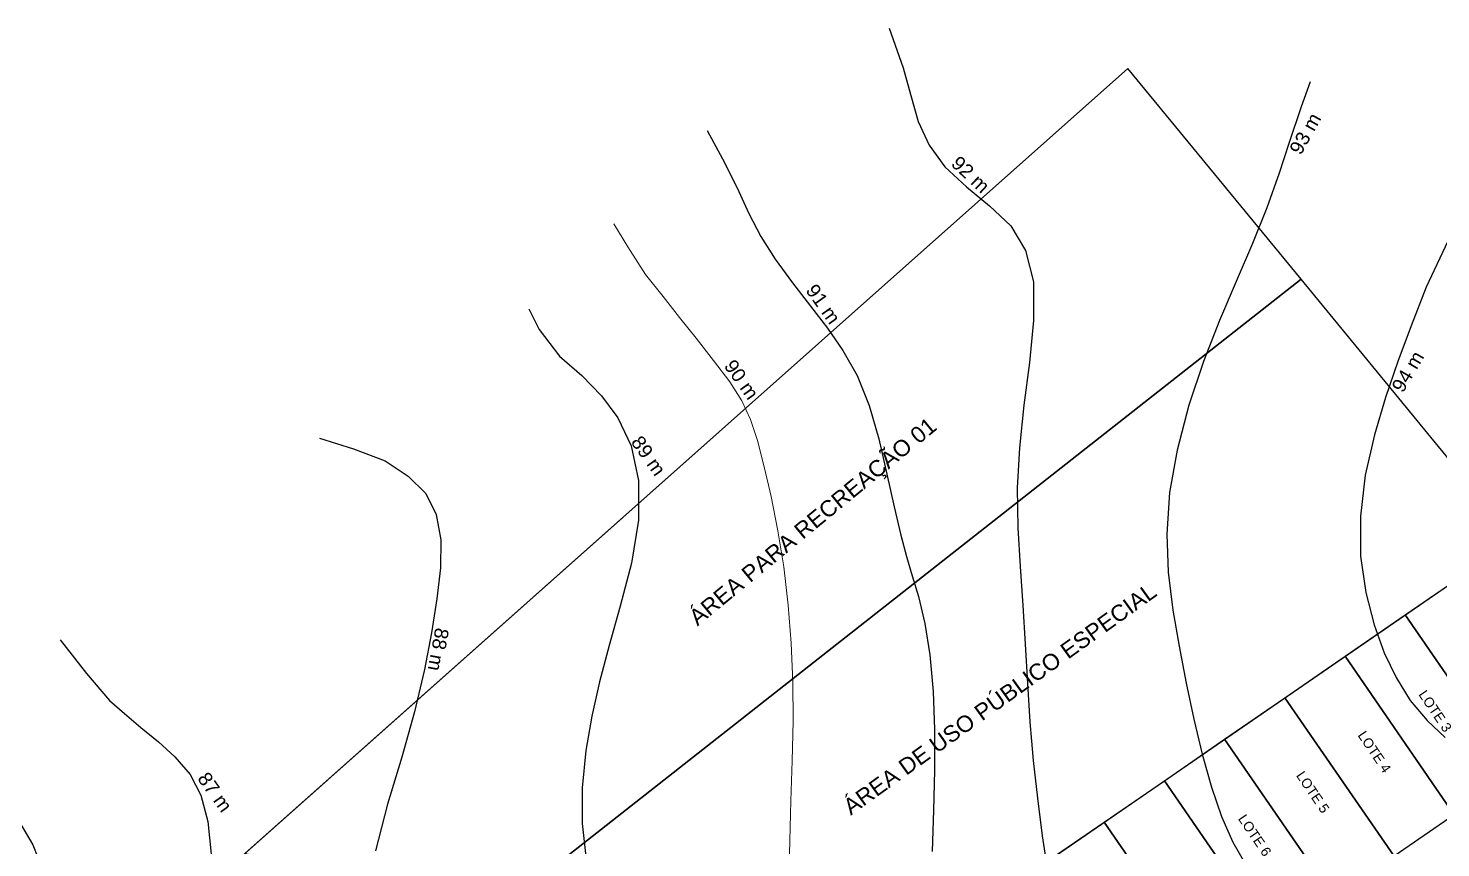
# Model space of a CAD drawing. Header units: metres. Extents: x 544427 to 544924, y 6774966 to 6775444.
# Drawn here: x 544624.8 to 544798.7, y 6775343 to 6775443.8 of the extents above; entities that cross this region are included whole.
import ezdxf
from ezdxf.enums import TextEntityAlignment as Align

# ---------------------------------------------------------------- set-up
doc = ezdxf.new("R2010")
doc.units = ezdxf.units.M
for name, color, linetype in [('AREA LOTE', 11, 'Continuous'), ('COTA CURVA', 1, 'Continuous'), ('CURVAS MAIORES', 8, 'Continuous'), ('CURVAS MENORES', 8, 'Continuous'), ('IMPORTACAO_SIGEF_85c52026-9925-', 4, 'Continuous'), ('LOTE', 8, 'Continuous'), ('TERRENO', 6, 'Continuous'), ('ÁREA LOTE', 7, 'Continuous')]:
    doc.layers.add(name, color=color, linetype=linetype)
doc.styles.add('ARIAL', font='arial.ttf', dxfattribs={"height": 2})
doc.styles.get("Standard").update_dxf_attribs({"font": 'arial.ttf'})

# ---------------------------------------------------------------- blocks, each defined once
blk = doc.blocks.new('FEATURE')
blk = doc.blocks.new('Quadra F')
at = {"layer": 'LOTE', "flags": 128}
for points in [[(544807.82, 6775380.94), (544822.92, 6775362.56), (544815.35, 6775357.35), (544801.08, 6775376.3)], [(544801.08, 6775376.3), (544815.35, 6775357.35), (544807.79, 6775352.14), (544794.34, 6775371.66)], [(544794.34, 6775371.66), (544807.79, 6775352.14), (544800.38, 6775347.03), (544786.93, 6775366.55)], [(544786.93, 6775366.55), (544800.38, 6775347.03), (544792.96, 6775341.93), (544779.52, 6775361.45)], [(544779.52, 6775361.45), (544792.96, 6775341.93), (544785.55, 6775336.82), (544772.11, 6775356.34)], [(544772.11, 6775356.34), (544785.55, 6775336.82), (544778.14, 6775331.72), (544764.7, 6775351.24)], [(544764.7, 6775351.24), (544778.14, 6775331.72), (544770.73, 6775326.61), (544757.28, 6775346.13)], [(544757.28, 6775346.13), (544770.73, 6775326.61), (544763.32, 6775321.51), (544749.87, 6775341.03)], [(544749.87, 6775341.03), (544763.32, 6775321.51), (544755.9, 6775316.4), (544742.46, 6775335.92)], [(544742.46, 6775335.92), (544755.9, 6775316.4), (544748.49, 6775311.3), (544735.05, 6775330.81)], [(544735.05, 6775330.81), (544748.49, 6775311.3), (544741.08, 6775306.19), (544727.64, 6775325.71)], [(544727.64, 6775325.71), (544741.08, 6775306.19), (544733.67, 6775301.09), (544720.22, 6775320.6)], [(544720.22, 6775320.6), (544733.67, 6775301.09), (544726.26, 6775295.98), (544712.81, 6775315.5)], [(544712.81, 6775315.5), (544726.26, 6775295.98), (544718.84, 6775290.88), (544705.4, 6775310.39)]]:
    blk.add_lwpolyline(points, close=True, dxfattribs=at)
at = {"layer": 'LOTE', "style": 'ARIAL'}
for s, p in [('LOTE 1', (544812.6, 6775369.61)), ('LOTE 2', (544805.31, 6775364.63)), ('LOTE 3', (544798.03, 6775359.8)), ('LOTE 4', (544790.55, 6775354.78)), ('LOTE 5', (544782.97, 6775349.83)), ('LOTE 6', (544775.82, 6775344.51)), ('LOTE 7', (544768.25, 6775339.46)), ('LOTE 8', (544760.74, 6775334.15)), ('LOTE 9', (544753.49, 6775329.21)), ('LOTE 11', (544736.08, 6775327.13, -184)), ('LOTE 10', (544745.86, 6775323.82)), ('LOTE 12', (544728.86, 6775322.17)), ('LOTE 14', (544714.04, 6775312.17)), ('LOTE 13', (544723.81, 6775308.22))]:
    blk.add_text(s, height=1.2, rotation=304.1534, dxfattribs=at).set_placement(p, align=Align.MIDDLE_CENTER)

msp = doc.modelspace()

# ---------------------------------------------------------------- linework, layer by layer
at = {"layer": 'CURVAS MAIORES', "lineweight": 5}
msp.add_polyline3d([(544696.92, 6775419.77, 90), (544698.63, 6775416.94, 90), (544700.82, 6775413.53, 90), (544702.99, 6775410.84, 90), (544705.02, 6775408.24, 90), (544707.07, 6775405.69, 90), (544709.21, 6775402.96, 90), (544711.2, 6775400.32, 90), (544712.69, 6775397.99, 90), (544713.76, 6775395.69, 90), (544714.6, 6775393.09, 90), (544715.44, 6775389.87, 90), (544716.29, 6775386.21, 90), (544717.12, 6775381.97, 90), (544717.85, 6775377.54, 90), (544718.38, 6775372.83, 90), (544718.77, 6775368.15, 90), (544718.94, 6775363.36, 90), (544718.99, 6775358.56, 90), (544718.89, 6775353.67, 90), (544718.72, 6775348.78, 90), (544718.57, 6775343.85, 90), (544718.47, 6775338.95, 90)], dxfattribs=at)
at = {"layer": 'CURVAS MENORES'}
for points in [[(544730.82, 6775443.84, 92), (544732.52, 6775438.98, 92), (544733.48, 6775435.55, 92), (544734.4, 6775432.35, 92), (544735.72, 6775429.45, 92), (544737.67, 6775426.78, 92), (544740.32, 6775424.33, 92), (544743.17, 6775421.98, 92), (544745.78, 6775419.53, 92), (544747.6, 6775416.49, 92), (544748.56, 6775412.63, 92), (544748.57, 6775407.89, 92), (544748.08, 6775402.7, 92), (544747.37, 6775397.44, 92), (544746.85, 6775392.22, 92), (544746.59, 6775387.28, 92), (544746.67, 6775382.34, 92), (544746.92, 6775377.62, 92), (544747.25, 6775372.8, 92), (544747.54, 6775368.06, 92), (544747.83, 6775363.22, 92), (544748.14, 6775358.48, 92), (544748.55, 6775353.74, 92), (544749.07, 6775349.07, 92), (544749.66, 6775344.47, 92), (544750.35, 6775339.91, 92)], [(544782.63, 6775437.25, 93), (544781.52, 6775434.16, 93), (544780.05, 6775429.77, 93), (544778.83, 6775426.02, 93), (544777.31, 6775421.75, 93), (544775.55, 6775417.36, 93), (544773.53, 6775412.67, 93), (544771.47, 6775407.88, 93), (544769.51, 6775402.81, 93), (544767.71, 6775397.47, 93), (544766.25, 6775391.92, 93), (544765.31, 6775386.71, 93), (544764.98, 6775381.57, 93), (544765.16, 6775376.92, 93), (544765.73, 6775372.22, 93), (544766.5, 6775367.78, 93), (544767.39, 6775363.25, 93), (544768.33, 6775358.83, 93), (544769.36, 6775354.51, 93), (544770.49, 6775350.44, 93), (544771.72, 6775346.83, 93), (544773.11, 6775343.68, 93), (544774.67, 6775340.96, 93)], [(544708.43, 6775431.28, 91), (544710.29, 6775427.76, 91), (544712.1, 6775424.22, 91), (544713.52, 6775421.05, 91), (544715.03, 6775418.2, 91), (544716.77, 6775415.43, 91), (544718.9, 6775412.53, 91), (544721.12, 6775409.63, 91), (544723.23, 6775406.92, 91), (544725.12, 6775404.19, 91), (544726.88, 6775401.09, 91), (544728.34, 6775397.41, 91), (544729.53, 6775393.3, 91), (544730.52, 6775388.96, 91), (544731.41, 6775384.96, 91), (544732.24, 6775381.47, 91), (544732.95, 6775378.84, 91), (544733.66, 6775376.45, 91), (544734.41, 6775373.89, 91), (544735.2, 6775370.58, 91), (544735.83, 6775366.73, 91), (544736.24, 6775362.2, 91), (544736.41, 6775357.54, 91), (544736.39, 6775352.51, 91), (544736.27, 6775347.63, 91), (544736.11, 6775342.53, 91)], [(544799.59, 6775417.63, 94), (544796.93, 6775411.96, 94), (544795.07, 6775407.23, 94), (544793.43, 6775402.81, 94), (544791.91, 6775398.38, 94), (544790.54, 6775393.8, 94), (544789.41, 6775388.83, 94), (544788.82, 6775383.8, 94), (544788.84, 6775378.87, 94), (544789.47, 6775374.41, 94), (544790.52, 6775370.41, 94), (544791.75, 6775366.98, 94), (544793.23, 6775363.92, 94), (544794.95, 6775361.12, 94), (544797.02, 6775358.66, 94), (544799.26, 6775356.55, 94)], [(544686.44, 6775409.3, 89), (544687.75, 6775406.76, 89), (544690.25, 6775403.49, 89), (544693, 6775401.1, 89), (544695.39, 6775398.62, 89), (544697.43, 6775395.91, 89), (544699.04, 6775392.45, 89), (544699.97, 6775388.19, 89), (544699.94, 6775383.29, 89), (544699.08, 6775378.02, 89), (544697.7, 6775372.73, 89), (544696.35, 6775367.87, 89), (544695.16, 6775363.39, 89), (544694.21, 6775359.19, 89), (544693.48, 6775354.97, 89), (544693.02, 6775350.38, 89), (544693.01, 6775345.97, 89), (544693.48, 6775341.89, 89)], [(544660.71, 6775393.38, 88), (544664.89, 6775392.1, 88), (544668.77, 6775390.6, 88), (544671.62, 6775388.7, 88), (544673.78, 6775386.59, 88), (544675.06, 6775383.99, 88), (544675.61, 6775380.89, 88), (544675.57, 6775377.42, 88), (544675.15, 6775373.63, 88), (544674.48, 6775369.44, 88), (544673.61, 6775364.92, 88), (544672.39, 6775359.72, 88), (544670.81, 6775354.15, 88), (544669.06, 6775348.34, 88), (544667.57, 6775342.61, 88)], [(544628.75, 6775368.59, 87), (544632, 6775364.44, 87), (544634.85, 6775361.09, 87), (544636.68, 6775359.51, 87), (544638.72, 6775357.77, 87), (544640.86, 6775356.04, 87), (544642.9, 6775354.18, 87), (544644.77, 6775352.02, 87), (544646.1, 6775349.44, 87), (544646.93, 6775346.23, 87), (544647.37, 6775342.21, 87)], [(544623.76, 6775346.13, 86), (544625.4, 6775343.35, 86), (544626.65, 6775340.21, 86)]]:
    msp.add_polyline3d(points, dxfattribs=at)
at = {"layer": 'IMPORTACAO_SIGEF_85c52026-9925-', "color": 4, "lineweight": 5}
msp.add_polyline3d([(544722.13, 6775405.03, -94), (544760.2, 6775438.89, -94)], dxfattribs=at)
at = {"layer": 'LOTE', "flags": 128}
for points in [[(544781.51, 6775412.96), (544760.2, 6775438.89), (544722.13, 6775405.03), (544651.51, 6775342.28), (544684.3, 6775336.55)], [(544807.82, 6775380.94), (544781.51, 6775412.96), (544684.3, 6775336.55), (544687.81, 6775335.93), (544689.52, 6775333.44), (544705.4, 6775310.39)]]:
    msp.add_lwpolyline(points, close=True, dxfattribs=at)
at = {"layer": 'TERRENO', "color": 4, "lineweight": 5}
for points in [[(544722.13, 6775405.03, 0), (544760.2, 6775438.89, 0)], [(544760.2, 6775438.89, 0), (544908.3, 6775258.66, 0)], [(544649.48, 6775340.47, 0), (544722.13, 6775405.03, 0)]]:
    msp.add_polyline3d(points, dxfattribs=at)

# ---------------------------------------------------------------- block references
at = {"layer": 'COTA CURVA', "lineweight": 5}
ref = msp.add_blockref('FEATURE', (544781.48, 6775428.14, -94), dxfattribs=dict(at, xscale=2, yscale=2, zscale=2, rotation=60.84768287775602))
ref.add_attrib('NAME', '93 m', (544781.48, 6775428.14, -94), dxfattribs={"color": 7, "height": 1.712, "rotation": 60.8477})
ref = msp.add_blockref('FEATURE', (544738.31, 6775427.04, -94), dxfattribs=dict(at, xscale=2, yscale=2, zscale=2, rotation=316.9188061965262))
ref.add_attrib('NAME', '92 m', (544738.31, 6775427.04, -94), dxfattribs={"color": 7, "height": 1.712, "rotation": 316.9188})
ref = msp.add_blockref('FEATURE', (544720.46, 6775411.57, 182), dxfattribs=dict(at, xscale=2, yscale=2, zscale=2, rotation=305.4761637853407))
ref.add_attrib('NAME', '91 m', (544720.46, 6775411.57, 182), dxfattribs={"color": 7, "height": 1.712, "rotation": 305.4762})
ref = msp.add_blockref('FEATURE', (544794.04, 6775398.87), dxfattribs=dict(at, xscale=2, yscale=2, zscale=2, rotation=59.47590208091471))
ref.add_attrib('NAME', '94 m', (544794.04, 6775398.87), dxfattribs={"color": 7, "height": 1.712, "rotation": 59.4759})
ref = msp.add_blockref('FEATURE', (544710.41, 6775402.28, 182), dxfattribs=dict(at, xscale=2, yscale=2, zscale=2, rotation=305.4761637853407))
ref.add_attrib('NAME', '90 m', (544710.41, 6775402.28, 182), dxfattribs={"color": 7, "height": 1.712, "rotation": 305.4762})
ref = msp.add_blockref('FEATURE', (544698.95, 6775392.9, 182), dxfattribs=dict(at, xscale=2, yscale=2, zscale=2, rotation=305.4761637853407))
ref.add_attrib('NAME', '89 m', (544698.95, 6775392.9, 182), dxfattribs={"color": 7, "height": 1.712, "rotation": 305.4762})
ref = msp.add_blockref('FEATURE', (544674.97, 6775370.15, 182), dxfattribs=dict(at, xscale=1.999999999999999, yscale=1.999999999999999, zscale=1.999999999999999, rotation=259.5718260405716))
ref.add_attrib('NAME', '88 m', (544674.97, 6775370.15, 182), dxfattribs={"color": 7, "height": 1.712, "rotation": 259.5718})
ref = msp.add_blockref('FEATURE', (544645.59, 6775351.5, 182), dxfattribs=dict(at, xscale=2, yscale=2, zscale=2, rotation=305.4761637853407))
ref.add_attrib('NAME', '87 m', (544645.59, 6775351.5, 182), dxfattribs={"color": 7, "height": 1.712, "rotation": 305.4762})
at = {"layer": 'ÁREA LOTE'}
msp.add_blockref('Quadra F', (0, 0), dxfattribs=at)

# ---------------------------------------------------------------- texts
at = {"layer": 'AREA LOTE', "char_height": 2, "attachment_point": 1, "style": 'ARIAL'}
for s, insert, rotation in [('ÁREA PARA RECREAÇÃO 01', (544705.95, 6775371.75, 91.53), 39.4289), ('ÁREA DE USO PÚBLICO ESPECIAL', (544724.93, 6775348.55, 91.49), 35.6818)]:
    msp.add_mtext_dynamic_manual_height_columns(s, width=441.0719, gutter_width=10, heights=[0], dxfattribs=dict(at, insert=insert, rotation=rotation))

doc.saveas('drawing.dxf')
